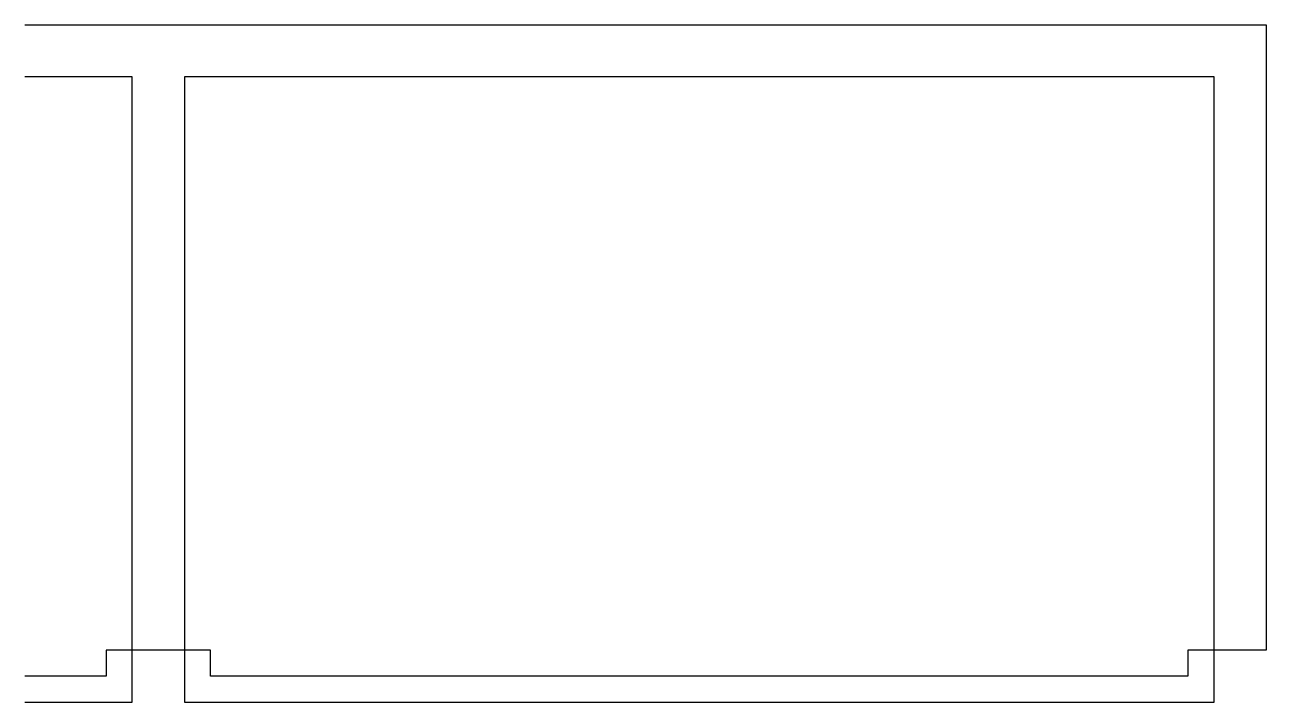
# Model space of a CAD drawing. Extents: x -1905 to 0, y -1040 to 0.
import ezdxf

# ---------------------------------------------------------------- set-up
doc = ezdxf.new("R2010")
doc.units = 0
doc.header["$LTSCALE"] = 80
doc.layers.get('0').update_dxf_attribs({"linetype": 'CONTINUOUS'})

msp = doc.modelspace()

# ---------------------------------------------------------------- linework, layer by layer
at = {"color": 0}
for points in [[(-1904.9, 0), (0, 0), (0, -960), (-80, -960), (-80, -80), (-1660, -80), (-1660, -960), (-1740, -960), (-1740, -80), (-1904.9, -80)], [(-1904.9, -1040), (-1740, -1040), (-1740, -960), (-1780, -960), (-1780, -1000), (-1904.9, -1000)]]:
    msp.add_lwpolyline(points, dxfattribs=at)
msp.add_lwpolyline([(-1620, -960), (-1660, -960), (-1660, -1040), (-80, -1040), (-80, -960), (-120, -960), (-120, -1000), (-1620, -1000)], close=True, dxfattribs=at)

doc.saveas('drawing.dxf')
